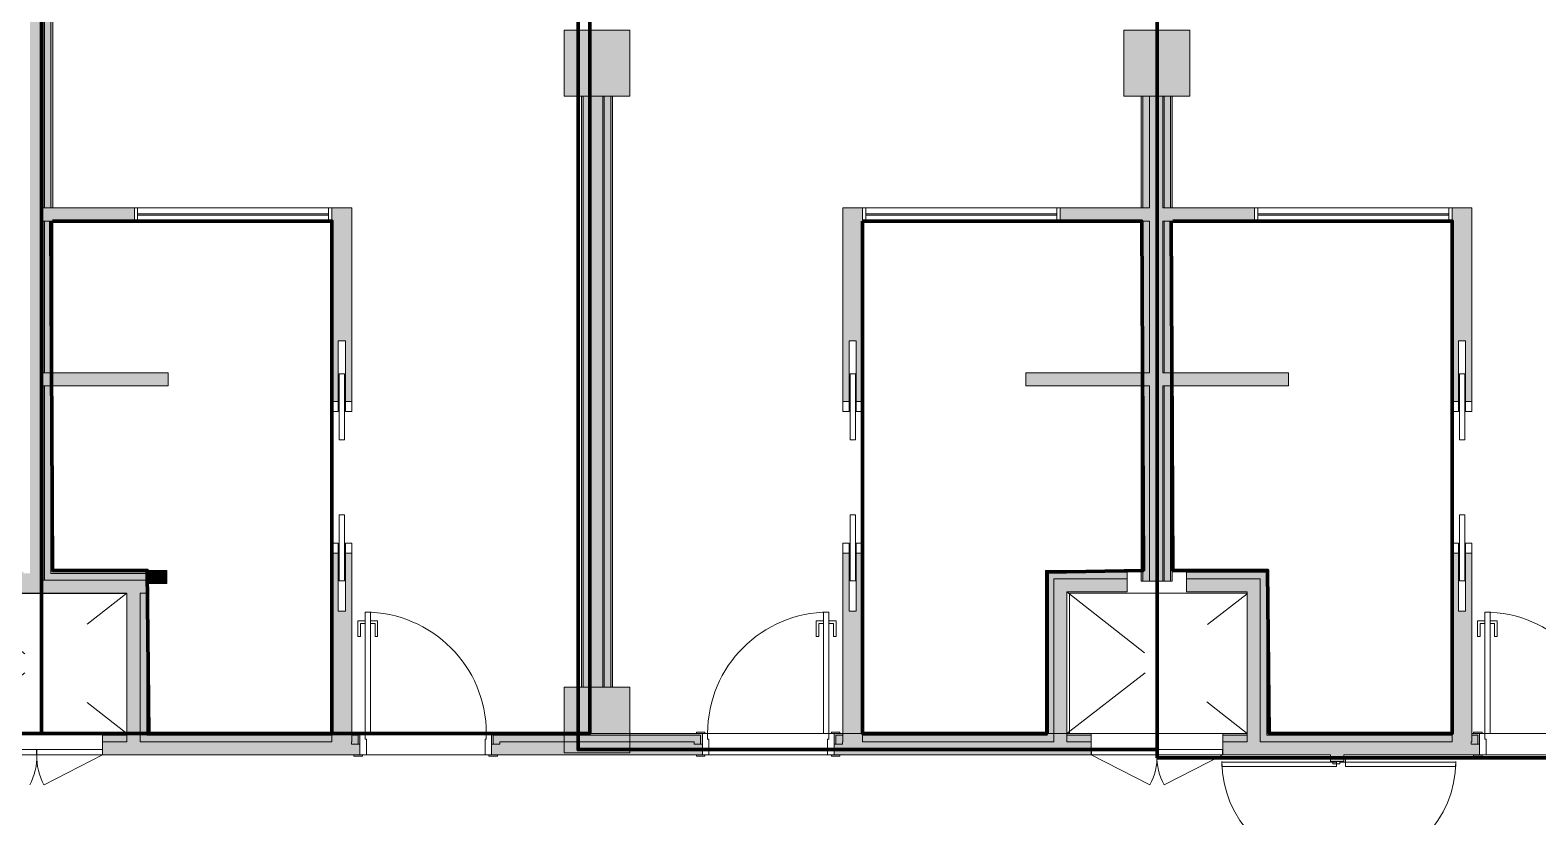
# Model space of a CAD drawing. Header units: metres. Extents: x -227.9 to -140, y 38 to 92.1.
# Drawn here: x -189.37 to -177.93, y 77.85 to 83.81 of the extents above; entities that cross this region are included whole.
import ezdxf

# ---------------------------------------------------------------- set-up
doc = ezdxf.new("R2010")
doc.units = ezdxf.units.M
doc.linetypes.add('JIS_02_0.7', pattern=[1.35, 0.75, -0.6])
doc.layers.add('A-DETL', color=94, linetype='Continuous', lineweight=5, true_color=0x00a600)
for name, color, linetype, lineweight in [('A-DOOR', 7, 'Continuous', 5), ('A-FLOR', 7, 'Continuous', 5), ('A-GLAZ', 7, 'Continuous', 5), ('A-WALL', 7, 'Continuous', 5), ('A-WALL-PATT', 7, 'Continuous', 13), ('I-WALL', 7, 'Continuous', 5), ('S-COLS', 7, 'Continuous', 5)]:
    doc.layers.add(name, color=color, linetype=linetype, lineweight=lineweight)
doc.layers.add('Chambre', color=40, linetype='Continuous')
doc.layers.add('SDB', color=230, linetype='Continuous')

msp = doc.modelspace()

# ---------------------------------------------------------------- hatches: boundary and pattern name
at = {"layer": 'A-WALL-PATT', "lineweight": 5, "true_color": 0xaaaaaa}
h = msp.add_hatch(color=253, dxfattribs=at)
h.paths.add_polyline_path([(-189.264, 79.642), (-189.264, 81.115), (-189.274, 81.115), (-189.274, 79.642)])
h.paths.add_polyline_path([(-189.264, 81.215), (-189.264, 82.365), (-189.274, 82.365), (-189.274, 81.215)])
h.paths.add_polyline_path([(-189.264, 82.465), (-189.264, 89.74), (-189.274, 89.74), (-189.274, 82.465)])
msp.add_hatch(color=253, dxfattribs=at).paths.add_polyline_path([(-185.024, 78.83), (-185.014, 78.83), (-185.014, 83.314), (-185.024, 83.314), (-185.024, 79.931)])
h = msp.add_hatch(color=253, dxfattribs=at)
h.paths.add_polyline_path([(-180.764, 79.633), (-180.764, 81.115), (-180.774, 81.115), (-180.774, 79.633)])
h.paths.add_polyline_path([(-180.774, 81.215), (-180.764, 81.215), (-180.764, 82.365), (-180.774, 82.365), (-180.774, 82.074)])
h.paths.add_polyline_path([(-180.764, 82.465), (-180.764, 83.314), (-180.774, 83.314), (-180.774, 82.465)])
at = {"layer": 'I-WALL', "true_color": 0xaaaaaa}
for points in [[(-189.374, 79.642), (-189.274, 79.642), (-189.274, 89.74), (-189.374, 89.74), (-189.374, 79.692)], [(-185.174, 78.83), (-185.174, 83.314), (-185.187, 83.314), (-185.187, 78.83)], [(-185.124, 78.83), (-185.124, 83.314), (-185.174, 83.314), (-185.174, 78.83)], [(-185.124, 78.83), (-185.024, 78.83), (-185.024, 83.314), (-185.124, 83.314), (-185.124, 79.931)], [(-184.964, 78.83), (-184.964, 83.314), (-185.014, 83.314), (-185.014, 78.83)], [(-184.951, 78.83), (-184.951, 83.314), (-184.964, 83.314), (-184.964, 78.83)], [(-180.784, 79.633), (-180.774, 79.633), (-180.774, 83.314), (-180.874, 83.314), (-180.874, 79.633)], [(-188.581, 82.365), (-188.581, 82.465), (-189.274, 82.465), (-189.274, 82.365), (-189.007, 82.365)], [(-180.924, 82.365), (-180.874, 82.365), (-180.874, 82.465), (-181.552, 82.465), (-181.552, 82.365), (-180.937, 82.365)], [(-180.714, 82.365), (-180.076, 82.365), (-180.076, 82.465), (-180.774, 82.465), (-180.774, 82.365), (-180.764, 82.365)], [(-189.274, 81.115), (-188.324, 81.115), (-188.324, 81.215), (-189.274, 81.215)], [(-180.924, 81.115), (-180.874, 81.115), (-180.874, 81.215), (-181.814, 81.215), (-181.814, 81.115), (-180.937, 81.115)], [(-180.764, 81.115), (-179.82, 81.115), (-179.82, 81.215), (-180.774, 81.215), (-180.774, 81.115)], [(-188.474, 79.615), (-188.334, 79.615), (-188.334, 79.715), (-188.474, 79.715), (-188.474, 79.642)], [(-181.664, 78.478), (-181.651, 78.478), (-181.651, 79.715), (-181.664, 79.715), (-181.664, 78.859)], [(-181.651, 79.702), (-181.044, 79.702), (-181.044, 79.715), (-181.651, 79.715)], [(-181.651, 78.465), (-181.601, 78.465), (-181.601, 79.702), (-181.651, 79.702), (-181.651, 78.478)], [(-181.044, 79.652), (-181.044, 79.702), (-181.601, 79.702), (-181.601, 79.652), (-181.501, 79.652)], [(-179.983, 79.702), (-179.97, 79.702), (-179.97, 79.715), (-180.594, 79.715), (-180.594, 79.702)], [(-180.033, 79.652), (-179.983, 79.652), (-179.983, 79.702), (-180.594, 79.702), (-180.594, 79.652)], [(-179.97, 78.478), (-179.97, 79.702), (-179.983, 79.702), (-179.983, 78.478)], [(-188.487, 79.542), (-188.474, 79.542), (-188.474, 79.642), (-190.006, 79.642), (-190.006, 79.542), (-188.537, 79.542)], [(-181.601, 78.415), (-181.501, 78.415), (-181.501, 79.652), (-181.601, 79.652), (-181.601, 78.465)], [(-181.044, 79.552), (-181.044, 79.652), (-181.501, 79.652), (-181.501, 79.552)], [(-180.133, 79.552), (-180.033, 79.552), (-180.033, 79.652), (-180.594, 79.652), (-180.594, 79.552)], [(-180.033, 78.465), (-179.983, 78.465), (-179.983, 79.652), (-180.033, 79.652), (-180.033, 78.478)], [(-188.637, 78.415), (-188.537, 78.415), (-188.537, 79.542), (-188.637, 79.542), (-188.637, 78.465)], [(-188.537, 78.465), (-188.487, 78.465), (-188.487, 79.542), (-188.537, 79.542), (-188.537, 78.478)], [(-188.474, 78.478), (-188.474, 79.542), (-188.487, 79.542), (-188.487, 78.478)], [(-180.133, 78.415), (-180.033, 78.415), (-180.033, 79.552), (-180.133, 79.552), (-180.133, 78.465)]]:
    msp.add_hatch(color=253, dxfattribs=at).paths.add_polyline_path(points)
h = msp.add_hatch(color=253, dxfattribs=at)
h.paths.add_polyline_path([(-189.214, 79.692), (-189.214, 81.115), (-189.264, 81.115), (-189.264, 79.692)])
h.paths.add_polyline_path([(-189.214, 81.215), (-189.214, 82.365), (-189.264, 82.365), (-189.264, 81.215)])
h.paths.add_polyline_path([(-189.214, 82.465), (-189.214, 89.74), (-189.264, 89.74), (-189.264, 82.465)])
h = msp.add_hatch(color=253, dxfattribs=at)
h.paths.add_polyline_path([(-189.201, 79.705), (-189.201, 81.115), (-189.214, 81.115), (-189.214, 79.705)])
h.paths.add_polyline_path([(-189.201, 81.215), (-189.201, 82.365), (-189.214, 82.365), (-189.214, 81.215)])
h.paths.add_polyline_path([(-189.214, 82.465), (-189.201, 82.465), (-189.201, 89.74), (-189.214, 89.74), (-189.214, 83.146)])
h = msp.add_hatch(color=253, dxfattribs=at)
h.paths.add_polyline_path([(-180.924, 79.633), (-180.924, 81.115), (-180.937, 81.115), (-180.937, 79.633)])
h.paths.add_polyline_path([(-180.937, 81.215), (-180.924, 81.215), (-180.924, 82.365), (-180.937, 82.365), (-180.937, 82.074)])
h.paths.add_polyline_path([(-180.937, 82.465), (-180.924, 82.465), (-180.924, 83.314), (-180.937, 83.314)])
h = msp.add_hatch(color=253, dxfattribs=at)
h.paths.add_polyline_path([(-180.874, 79.633), (-180.874, 81.115), (-180.924, 81.115), (-180.924, 79.633)])
h.paths.add_polyline_path([(-180.924, 81.215), (-180.874, 81.215), (-180.874, 82.365), (-180.924, 82.365), (-180.924, 82.074)])
h.paths.add_polyline_path([(-180.874, 82.465), (-180.874, 83.314), (-180.924, 83.314), (-180.924, 82.465)])
h = msp.add_hatch(color=253, dxfattribs=at)
h.paths.add_polyline_path([(-180.714, 79.633), (-180.714, 81.115), (-180.764, 81.115), (-180.764, 79.633)])
h.paths.add_polyline_path([(-180.764, 81.215), (-180.714, 81.215), (-180.714, 82.365), (-180.764, 82.365), (-180.764, 82.074)])
h.paths.add_polyline_path([(-180.714, 82.465), (-180.714, 83.314), (-180.764, 83.314), (-180.764, 82.465)])
h = msp.add_hatch(color=253, dxfattribs=at)
h.paths.add_polyline_path([(-180.701, 79.633), (-180.701, 81.115), (-180.714, 81.115), (-180.714, 79.633)])
h.paths.add_polyline_path([(-180.714, 81.215), (-180.701, 81.215), (-180.701, 82.365), (-180.714, 82.365), (-180.714, 82.074)])
h.paths.add_polyline_path([(-180.714, 82.465), (-180.701, 82.465), (-180.701, 83.314), (-180.714, 83.314)])
h = msp.add_hatch(color=253, dxfattribs=at)
h.paths.add_polyline_path([(-186.931, 78.415), (-186.931, 79.846), (-186.979, 79.846), (-186.979, 79.406), (-187.034, 79.406), (-187.034, 79.846), (-187.081, 79.846), (-187.081, 78.415), (-186.932, 78.415)])
h.paths.add_polyline_path([(-187.081, 80.996), (-187.034, 80.996), (-187.034, 81.456), (-186.979, 81.456), (-186.979, 80.996), (-186.931, 80.996), (-186.931, 82.465), (-187.081, 82.465), (-187.081, 81.003)])
h = msp.add_hatch(color=253, dxfattribs=at)
h.paths.add_polyline_path([(-183.202, 78.415), (-183.052, 78.415), (-183.052, 79.846), (-183.1, 79.846), (-183.1, 79.406), (-183.155, 79.406), (-183.155, 79.846), (-183.202, 79.846), (-183.202, 78.465)])
h.paths.add_polyline_path([(-183.202, 80.996), (-183.155, 80.996), (-183.155, 81.456), (-183.1, 81.456), (-183.1, 80.996), (-183.052, 80.996), (-183.052, 82.465), (-183.202, 82.465), (-183.202, 81.003)])
h = msp.add_hatch(color=253, dxfattribs=at)
h.paths.add_polyline_path([(-178.426, 78.415), (-178.426, 79.846), (-178.474, 79.846), (-178.474, 79.406), (-178.529, 79.406), (-178.529, 79.846), (-178.576, 79.846), (-178.576, 78.415), (-178.432, 78.415)])
h.paths.add_polyline_path([(-178.426, 80.996), (-178.426, 82.465), (-178.576, 82.465), (-178.576, 80.996), (-178.529, 80.996), (-178.529, 81.456), (-178.474, 81.456), (-178.474, 80.996)])
h = msp.add_hatch(color=253, dxfattribs=at)
h.paths.add_polyline_path([(-189.424, 79.692), (-189.424, 79.705), (-190.156, 79.705), (-190.156, 79.692), (-189.829, 79.692)])
h.paths.add_polyline_path([(-188.474, 79.692), (-188.474, 79.705), (-189.214, 79.705), (-189.214, 79.692), (-189.007, 79.692)])
h = msp.add_hatch(color=253, dxfattribs=at)
h.paths.add_polyline_path([(-190.006, 79.642), (-189.374, 79.642), (-189.374, 79.692), (-190.106, 79.692), (-190.106, 79.642)])
h.paths.add_polyline_path([(-188.474, 79.642), (-188.474, 79.692), (-189.264, 79.692), (-189.264, 79.642), (-189.007, 79.642)])
h = msp.add_hatch(color=253, dxfattribs=at)
h.paths.add_polyline_path([(-171.352, 78.396), (-171.339, 78.396), (-171.339, 78.465), (-170.152, 78.465), (-170.152, 78.478), (-171.352, 78.478), (-171.352, 78.434)])
h.paths.add_polyline_path([(-172.365, 78.396), (-172.352, 78.396), (-172.352, 78.478), (-172.405, 78.478), (-172.405, 78.465), (-172.365, 78.465), (-172.365, 78.434)])
h.paths.add_polyline_path([(-185.869, 78.396), (-185.856, 78.396), (-185.856, 78.465), (-184.282, 78.465), (-184.282, 78.396), (-184.269, 78.396), (-184.269, 78.478), (-185.869, 78.478), (-185.869, 78.434)])
h.paths.add_polyline_path([(-178.369, 78.396), (-178.369, 78.478), (-178.426, 78.478), (-178.426, 78.465), (-178.382, 78.465), (-178.382, 78.396)])
h.paths.add_polyline_path([(-183.256, 78.396), (-183.256, 78.465), (-183.202, 78.465), (-183.202, 78.478), (-183.269, 78.478), (-183.269, 78.396)])
h.paths.add_polyline_path([(-177.369, 78.396), (-177.356, 78.396), (-177.356, 78.465), (-176.674, 78.465), (-176.674, 78.478), (-177.369, 78.478), (-177.369, 78.434)])
h.paths.add_polyline_path([(-186.869, 78.396), (-186.869, 78.478), (-186.931, 78.478), (-186.931, 78.465), (-186.882, 78.465), (-186.882, 78.396)])
h.paths.add_polyline_path([(-195.369, 78.396), (-195.369, 78.478), (-195.431, 78.478), (-195.431, 78.465), (-195.382, 78.465), (-195.382, 78.396)])
h.paths.add_polyline_path([(-191.769, 78.396), (-191.756, 78.396), (-191.756, 78.465), (-191.707, 78.465), (-191.707, 78.478), (-191.769, 78.478), (-191.769, 78.434)])
h.paths.add_polyline_path([(-192.782, 78.396), (-192.769, 78.396), (-192.769, 78.478), (-194.369, 78.478), (-194.369, 78.396), (-194.356, 78.396), (-194.356, 78.465), (-192.782, 78.465), (-192.782, 78.434)])
h.paths.add_polyline_path([(-203.867, 78.396), (-203.867, 78.478), (-203.931, 78.478), (-203.931, 78.465), (-203.88, 78.465), (-203.88, 78.396)])
h.paths.add_polyline_path([(-201.271, 78.396), (-201.271, 78.478), (-202.867, 78.478), (-202.867, 78.396), (-202.854, 78.396), (-202.854, 78.465), (-201.284, 78.465), (-201.284, 78.396)])
h.paths.add_polyline_path([(-200.258, 78.396), (-200.258, 78.465), (-200.207, 78.465), (-200.207, 78.478), (-200.271, 78.478), (-200.271, 78.396)])
h.paths.add_polyline_path([(-172.561, 78.465), (-172.505, 78.465), (-172.505, 78.478), (-173.855, 78.478), (-173.855, 78.465)])
h.paths.add_polyline_path([(-173.955, 78.465), (-173.955, 78.478), (-174.834, 78.478), (-174.834, 78.465), (-174.206, 78.465)])
h.paths.add_polyline_path([(-176.464, 78.465), (-176.258, 78.465), (-176.258, 78.478), (-176.464, 78.478)])
h.paths.add_polyline_path([(-175.258, 78.465), (-174.984, 78.465), (-174.984, 78.478), (-175.258, 78.478)])
h.paths.add_polyline_path([(-181.317, 78.465), (-181.317, 78.478), (-181.501, 78.478), (-181.501, 78.465)])
h.paths.add_polyline_path([(-178.576, 78.465), (-178.576, 78.478), (-179.983, 78.478), (-179.983, 78.465), (-179.139, 78.465)])
h.paths.add_polyline_path([(-182.428, 78.465), (-181.651, 78.465), (-181.651, 78.478), (-183.052, 78.478), (-183.052, 78.465)])
h.paths.add_polyline_path([(-180.133, 78.465), (-180.133, 78.478), (-180.317, 78.478), (-180.317, 78.465)])
h.paths.add_polyline_path([(-187.081, 78.465), (-187.081, 78.478), (-188.487, 78.478), (-188.487, 78.465), (-187.362, 78.465)])
h.paths.add_polyline_path([(-188.637, 78.465), (-188.637, 78.478), (-188.822, 78.478), (-188.822, 78.465)])
h.paths.add_polyline_path([(-189.822, 78.465), (-189.822, 78.478), (-190.006, 78.478), (-190.006, 78.465)])
h.paths.add_polyline_path([(-191.557, 78.465), (-190.156, 78.465), (-190.156, 78.478), (-191.557, 78.478)])
h.paths.add_polyline_path([(-198.506, 78.465), (-198.319, 78.465), (-198.319, 78.478), (-198.506, 78.478)])
h.paths.add_polyline_path([(-197.132, 78.465), (-197.132, 78.478), (-197.319, 78.478), (-197.319, 78.465), (-197.23, 78.465)])
h.paths.add_polyline_path([(-198.656, 78.465), (-198.656, 78.478), (-200.057, 78.478), (-200.057, 78.465), (-198.874, 78.465)])
h.paths.add_polyline_path([(-196.982, 78.465), (-195.581, 78.465), (-195.581, 78.478), (-196.982, 78.478)])
h.paths.add_polyline_path([(-204.081, 78.465), (-204.081, 78.478), (-205.612, 78.478), (-205.612, 78.465), (-204.63, 78.465)])
h.paths.add_polyline_path([(-205.874, 78.465), (-205.762, 78.465), (-205.762, 78.478), (-205.874, 78.478), (-205.874, 78.476)])
h.paths.add_polyline_path([(-206.275, 78.465), (-206.274, 78.465), (-206.275, 78.478), (-206.324, 78.478), (-206.324, 78.465)])
h.paths.add_polyline_path([(-206.76, 78.465), (-206.724, 78.465), (-206.724, 78.478), (-206.76, 78.478)])
h = msp.add_hatch(color=253, dxfattribs=at)
h.paths.add_polyline_path([(-172.365, 78.396), (-172.365, 78.465), (-172.405, 78.465), (-172.405, 78.396)])
h.paths.add_polyline_path([(-171.339, 78.396), (-171.289, 78.396), (-171.289, 78.415), (-170.139, 78.415), (-170.139, 78.465), (-171.339, 78.465)])
h.paths.add_polyline_path([(-183.206, 78.396), (-183.206, 78.415), (-183.202, 78.415), (-183.202, 78.465), (-183.256, 78.465), (-183.256, 78.396)])
h.paths.add_polyline_path([(-185.856, 78.396), (-185.806, 78.396), (-185.806, 78.415), (-184.332, 78.415), (-184.332, 78.396), (-184.282, 78.396), (-184.282, 78.465), (-185.856, 78.465)])
h.paths.add_polyline_path([(-178.426, 78.396), (-178.382, 78.396), (-178.382, 78.465), (-178.426, 78.465), (-178.426, 78.415)])
h.paths.add_polyline_path([(-177.306, 78.396), (-177.306, 78.415), (-176.624, 78.415), (-176.624, 78.465), (-177.356, 78.465), (-177.356, 78.396)])
h.paths.add_polyline_path([(-186.931, 78.396), (-186.882, 78.396), (-186.882, 78.465), (-186.931, 78.465), (-186.931, 78.415)])
h.paths.add_polyline_path([(-191.756, 78.396), (-191.707, 78.396), (-191.707, 78.465), (-191.756, 78.465)])
h.paths.add_polyline_path([(-195.382, 78.396), (-195.382, 78.465), (-195.431, 78.465), (-195.431, 78.396)])
h.paths.add_polyline_path([(-194.356, 78.396), (-194.306, 78.396), (-194.306, 78.415), (-192.832, 78.415), (-192.832, 78.396), (-192.782, 78.396), (-192.782, 78.465), (-194.356, 78.465)])
h.paths.add_polyline_path([(-200.258, 78.396), (-200.208, 78.396), (-200.207, 78.465), (-200.258, 78.465)])
h.paths.add_polyline_path([(-203.88, 78.396), (-203.88, 78.465), (-203.931, 78.465), (-203.93, 78.396)])
h.paths.add_polyline_path([(-202.854, 78.396), (-202.804, 78.396), (-202.804, 78.415), (-201.334, 78.415), (-201.334, 78.396), (-201.284, 78.396), (-201.284, 78.465), (-202.854, 78.465)])
h.paths.add_polyline_path([(-172.561, 78.415), (-172.505, 78.415), (-172.505, 78.465), (-173.855, 78.465), (-173.855, 78.415)])
h.paths.add_polyline_path([(-173.955, 78.415), (-173.955, 78.465), (-174.884, 78.465), (-174.884, 78.415), (-174.206, 78.415)])
h.paths.add_polyline_path([(-176.514, 78.415), (-176.258, 78.415), (-176.258, 78.465), (-176.514, 78.465)])
h.paths.add_polyline_path([(-174.984, 78.415), (-174.984, 78.465), (-175.258, 78.465), (-175.258, 78.415)])
h.paths.add_polyline_path([(-183.052, 78.415), (-181.601, 78.415), (-181.601, 78.465), (-183.052, 78.465)])
h.paths.add_polyline_path([(-181.317, 78.415), (-181.317, 78.465), (-181.501, 78.465), (-181.501, 78.415)])
h.paths.add_polyline_path([(-178.576, 78.415), (-178.576, 78.465), (-180.033, 78.465), (-180.033, 78.415), (-179.139, 78.415)])
h.paths.add_polyline_path([(-180.317, 78.415), (-180.133, 78.415), (-180.133, 78.465), (-180.317, 78.465)])
h.paths.add_polyline_path([(-188.537, 78.415), (-187.081, 78.415), (-187.081, 78.465), (-188.537, 78.465)])
h.paths.add_polyline_path([(-188.822, 78.415), (-188.637, 78.415), (-188.637, 78.465), (-188.822, 78.465)])
h.paths.add_polyline_path([(-191.557, 78.415), (-190.106, 78.415), (-190.106, 78.465), (-191.557, 78.465)])
h.paths.add_polyline_path([(-189.822, 78.415), (-189.822, 78.465), (-190.006, 78.465), (-190.006, 78.415)])
h.paths.add_polyline_path([(-197.132, 78.415), (-197.132, 78.465), (-197.319, 78.465), (-197.319, 78.415), (-197.23, 78.415)])
h.paths.add_polyline_path([(-198.606, 78.415), (-198.606, 78.465), (-200.057, 78.465), (-200.057, 78.415), (-198.874, 78.415)])
h.paths.add_polyline_path([(-198.506, 78.415), (-198.319, 78.415), (-198.319, 78.465), (-198.506, 78.465)])
h.paths.add_polyline_path([(-195.581, 78.415), (-195.581, 78.465), (-197.032, 78.465), (-197.032, 78.415), (-195.585, 78.415)])
h.paths.add_polyline_path([(-204.081, 78.415), (-204.081, 78.465), (-205.662, 78.465), (-205.662, 78.415), (-204.63, 78.415)])
h.paths.add_polyline_path([(-206.76, 78.415), (-206.724, 78.415), (-206.724, 78.465), (-206.76, 78.465)])
h.paths.add_polyline_path([(-205.762, 78.415), (-205.762, 78.465), (-205.874, 78.465), (-205.874, 78.415)])
h.paths.add_polyline_path([(-206.324, 78.415), (-206.274, 78.415), (-206.275, 78.465), (-206.324, 78.465), (-206.324, 78.437)])
h = msp.add_hatch(color=253, dxfattribs=at)
h.paths.add_polyline_path([(-170.152, 78.315), (-170.089, 78.315), (-170.089, 78.415), (-171.289, 78.415), (-171.289, 78.396), (-171.352, 78.396), (-171.352, 78.315), (-170.917, 78.315)])
h.paths.add_polyline_path([(-172.561, 78.315), (-172.352, 78.315), (-172.352, 78.396), (-172.415, 78.396), (-172.415, 78.415), (-175.258, 78.415), (-175.258, 78.315), (-174.206, 78.315)])
h.paths.add_polyline_path([(-177.324, 78.315), (-176.258, 78.315), (-176.258, 78.415), (-177.306, 78.415), (-177.306, 78.396), (-177.369, 78.396), (-177.369, 78.315)])
h.paths.add_polyline_path([(-183.269, 78.315), (-181.317, 78.315), (-181.317, 78.415), (-183.206, 78.415), (-183.206, 78.396), (-183.269, 78.396)])
h.paths.add_polyline_path([(-179.499, 78.315), (-178.369, 78.315), (-178.369, 78.396), (-178.432, 78.396), (-178.432, 78.415), (-180.317, 78.415), (-180.317, 78.315), (-179.962, 78.315)])
h.paths.add_polyline_path([(-188.822, 78.315), (-186.869, 78.315), (-186.869, 78.396), (-186.932, 78.396), (-186.932, 78.415), (-188.822, 78.415), (-188.822, 78.396)])
h.paths.add_polyline_path([(-185.824, 78.315), (-184.269, 78.315), (-184.269, 78.396), (-184.332, 78.396), (-184.332, 78.415), (-185.806, 78.415), (-185.806, 78.396), (-185.869, 78.396), (-185.869, 78.315)])
h.paths.add_polyline_path([(-190.651, 78.315), (-189.822, 78.315), (-189.822, 78.415), (-191.706, 78.415), (-191.706, 78.396), (-191.769, 78.396), (-191.769, 78.315), (-191.724, 78.315)])
h.paths.add_polyline_path([(-192.814, 78.315), (-192.769, 78.315), (-192.769, 78.396), (-192.832, 78.396), (-192.832, 78.415), (-194.306, 78.415), (-194.306, 78.396), (-194.369, 78.396), (-194.369, 78.315), (-193.118, 78.315)])
h.paths.add_polyline_path([(-198.319, 78.315), (-198.319, 78.415), (-200.208, 78.415), (-200.208, 78.396), (-200.271, 78.396), (-200.271, 78.315), (-198.874, 78.315)])
h.paths.add_polyline_path([(-195.369, 78.315), (-195.369, 78.396), (-195.432, 78.396), (-195.432, 78.415), (-197.319, 78.415), (-197.319, 78.315), (-195.414, 78.315)])
h.paths.add_polyline_path([(-203.912, 78.315), (-203.867, 78.315), (-203.867, 78.396), (-203.93, 78.396), (-203.931, 78.415), (-205.874, 78.415), (-205.874, 78.315), (-204.63, 78.315)])
h.paths.add_polyline_path([(-201.271, 78.315), (-201.271, 78.396), (-201.334, 78.396), (-201.334, 78.415), (-202.804, 78.415), (-202.804, 78.396), (-202.867, 78.396), (-202.867, 78.315), (-201.316, 78.315)])
h.paths.add_polyline_path([(-206.274, 78.315), (-206.275, 78.415), (-206.324, 78.415), (-206.324, 78.315), (-206.275, 78.315)])
h.paths.add_polyline_path([(-206.724, 78.315), (-206.724, 78.415), (-206.76, 78.415), (-206.76, 78.315)])
h = msp.add_hatch(color=253, dxfattribs=at)
h.paths.add_polyline_path([(-179.449, 76.614), (-179.399, 76.614), (-179.399, 76.664), (-179.499, 76.664), (-179.499, 76.614), (-179.482, 76.614)])
h.paths.add_polyline_path([(-179.499, 78.264), (-179.399, 78.264), (-179.399, 78.315), (-179.499, 78.315)])
at = {"layer": 'S-COLS', "true_color": 0x808080}
for points in [[(-185.319, 83.314), (-184.819, 83.314), (-184.819, 83.814), (-185.319, 83.814)], [(-181.069, 83.314), (-180.569, 83.314), (-180.569, 83.814), (-181.069, 83.814)], [(-185.319, 78.33), (-184.819, 78.33), (-184.819, 78.83), (-185.319, 78.83)]]:
    msp.add_hatch(color=8, dxfattribs=at).paths.add_polyline_path(points)

# ---------------------------------------------------------------- linework, layer by layer
at = {"layer": 'A-DETL', "color": 7, "linetype": 'JIS_02_0.7'}
for p, q in [((-190.006, 78.478), (-188.637, 79.542)), ((-190.006, 79.542), (-188.637, 78.478)), ((-181.501, 79.552), (-180.133, 78.478)), ((-181.501, 78.478), (-180.133, 79.538)), ((-188.637, 78.478), (-181.501, 78.478))]:
    msp.add_line(p, q, dxfattribs=at)
at = {"layer": 'A-DOOR'}
for p, q in [((-187.026, 81.206), (-186.986, 81.206)), ((-187.026, 80.706), (-187.026, 81.206)), ((-186.986, 81.206), (-186.986, 80.706)), ((-183.107, 81.206), (-183.147, 81.206)), ((-183.147, 81.206), (-183.147, 80.706)), ((-183.107, 80.706), (-183.107, 81.206)), ((-178.521, 81.206), (-178.481, 81.206)), ((-178.521, 80.706), (-178.521, 81.206)), ((-178.481, 81.206), (-178.481, 80.706)), ((-186.986, 80.706), (-187.026, 80.706)), ((-183.147, 80.706), (-183.107, 80.706)), ((-178.481, 80.706), (-178.521, 80.706)), ((-187.026, 79.636), (-187.026, 80.136)), ((-187.026, 80.136), (-186.986, 80.136)), ((-186.986, 80.136), (-186.986, 79.636)), ((-183.107, 80.136), (-183.147, 80.136)), ((-183.147, 80.136), (-183.147, 79.636)), ((-183.107, 79.636), (-183.107, 80.136)), ((-178.521, 79.636), (-178.521, 80.136)), ((-178.521, 80.136), (-178.481, 80.136)), ((-178.481, 80.136), (-178.481, 79.636)), ((-186.986, 79.636), (-187.026, 79.636)), ((-183.147, 79.636), (-183.107, 79.636)), ((-178.481, 79.636), (-178.521, 79.636)), ((-186.884, 79.213), (-186.884, 79.333)), ((-186.884, 79.333), (-186.829, 79.333)), ((-186.829, 79.398), (-186.789, 79.398)), ((-186.829, 78.478), (-186.829, 79.398)), ((-186.829, 79.333), (-186.829, 79.313)), ((-186.789, 79.398), (-186.789, 78.478)), ((-186.789, 79.333), (-186.734, 79.333)), ((-186.789, 79.313), (-186.789, 79.333)), ((-186.734, 79.333), (-186.734, 79.213)), ((-183.404, 79.333), (-183.404, 79.213)), ((-183.349, 79.333), (-183.404, 79.333)), ((-183.309, 79.398), (-183.349, 79.398)), ((-183.349, 79.398), (-183.349, 78.478)), ((-183.349, 79.313), (-183.349, 79.333)), ((-183.309, 78.478), (-183.309, 79.398)), ((-183.254, 79.333), (-183.309, 79.333)), ((-183.309, 79.333), (-183.309, 79.313)), ((-183.254, 79.213), (-183.254, 79.333)), ((-178.384, 79.213), (-178.384, 79.333)), ((-178.384, 79.333), (-178.329, 79.333)), ((-178.329, 79.398), (-178.289, 79.398)), ((-178.329, 78.478), (-178.329, 79.398)), ((-178.329, 79.333), (-178.329, 79.313)), ((-178.289, 79.398), (-178.289, 78.478)), ((-178.289, 79.333), (-178.234, 79.333)), ((-178.289, 79.313), (-178.289, 79.333)), ((-178.234, 79.333), (-178.234, 79.213)), ((-186.864, 79.213), (-186.884, 79.213)), ((-186.864, 79.313), (-186.864, 79.213)), ((-186.829, 79.313), (-186.864, 79.313)), ((-186.754, 79.313), (-186.789, 79.313)), ((-186.754, 79.213), (-186.754, 79.313)), ((-186.734, 79.213), (-186.754, 79.213)), ((-183.404, 79.213), (-183.384, 79.213)), ((-183.384, 79.213), (-183.384, 79.313)), ((-183.384, 79.313), (-183.349, 79.313)), ((-183.309, 79.313), (-183.274, 79.313)), ((-183.274, 79.313), (-183.274, 79.213)), ((-183.274, 79.213), (-183.254, 79.213)), ((-178.364, 79.213), (-178.384, 79.213)), ((-178.364, 79.313), (-178.364, 79.213)), ((-178.329, 79.313), (-178.364, 79.313)), ((-178.254, 79.313), (-178.289, 79.313)), ((-178.254, 79.213), (-178.254, 79.313)), ((-178.234, 79.213), (-178.254, 79.213)), ((-186.789, 78.478), (-186.829, 78.478)), ((-183.349, 78.478), (-183.309, 78.478)), ((-178.289, 78.478), (-178.329, 78.478)), ((-179.454, 78.259), (-180.324, 78.259)), ((-180.324, 78.259), (-180.324, 78.227)), ((-180.324, 78.259), (-179.454, 78.259)), ((-180.324, 78.227), (-179.454, 78.227)), ((-179.454, 78.227), (-180.324, 78.227)), ((-179.454, 78.227), (-179.454, 78.259)), ((-178.549, 78.259), (-179.387, 78.259)), ((-179.387, 78.259), (-179.387, 78.227)), ((-179.387, 78.259), (-179.387, 78.227)), ((-178.549, 78.259), (-179.387, 78.259)), ((-179.387, 78.227), (-178.549, 78.227)), ((-179.387, 78.227), (-178.549, 78.227)), ((-178.549, 78.227), (-178.549, 78.259)), ((-178.549, 78.227), (-178.549, 78.259))]:
    msp.add_line(p, q, dxfattribs=at)
at = {"layer": 'A-DOOR', "color": 9, "true_color": 0xc0c0c0}
for p, q in [((-187.081, 80.996), (-187.034, 80.996)), ((-187.081, 80.921), (-187.081, 80.996)), ((-187.034, 80.996), (-187.034, 80.921)), ((-186.979, 80.996), (-186.931, 80.996)), ((-186.979, 80.921), (-186.979, 80.996)), ((-186.931, 80.996), (-186.931, 80.921)), ((-183.155, 80.996), (-183.202, 80.996)), ((-183.202, 80.996), (-183.202, 80.921)), ((-183.155, 80.921), (-183.155, 80.996)), ((-183.052, 80.996), (-183.1, 80.996)), ((-183.1, 80.996), (-183.1, 80.921)), ((-183.052, 80.921), (-183.052, 80.996)), ((-178.576, 80.996), (-178.529, 80.996)), ((-178.576, 80.921), (-178.576, 80.996)), ((-178.529, 80.996), (-178.529, 80.921)), ((-178.474, 80.996), (-178.426, 80.996)), ((-178.474, 80.921), (-178.474, 80.996)), ((-178.426, 80.996), (-178.426, 80.921)), ((-187.034, 80.921), (-187.081, 80.921)), ((-186.931, 80.921), (-186.979, 80.921)), ((-183.202, 80.921), (-183.155, 80.921)), ((-183.1, 80.921), (-183.052, 80.921)), ((-178.529, 80.921), (-178.576, 80.921)), ((-178.426, 80.921), (-178.474, 80.921)), ((-187.081, 79.921), (-187.034, 79.921)), ((-187.081, 79.846), (-187.081, 79.921)), ((-187.034, 79.921), (-187.034, 79.846)), ((-186.979, 79.921), (-186.931, 79.921)), ((-186.979, 79.846), (-186.979, 79.921)), ((-186.931, 79.921), (-186.931, 79.846)), ((-183.155, 79.921), (-183.202, 79.921)), ((-183.202, 79.921), (-183.202, 79.846)), ((-183.155, 79.846), (-183.155, 79.921)), ((-183.052, 79.921), (-183.1, 79.921)), ((-183.1, 79.921), (-183.1, 79.846)), ((-183.052, 79.846), (-183.052, 79.921)), ((-178.576, 79.921), (-178.529, 79.921)), ((-178.576, 79.846), (-178.576, 79.921)), ((-178.529, 79.921), (-178.529, 79.846)), ((-178.474, 79.921), (-178.426, 79.921)), ((-178.474, 79.846), (-178.474, 79.921)), ((-178.426, 79.921), (-178.426, 79.846)), ((-187.034, 79.846), (-187.081, 79.846)), ((-186.931, 79.846), (-186.979, 79.846)), ((-183.202, 79.846), (-183.155, 79.846)), ((-183.1, 79.846), (-183.052, 79.846)), ((-178.529, 79.846), (-178.576, 79.846)), ((-178.426, 79.846), (-178.474, 79.846)), ((-186.914, 78.488), (-186.849, 78.488)), ((-186.914, 78.478), (-186.914, 78.488)), ((-186.849, 78.478), (-186.914, 78.478)), ((-186.869, 78.315), (-186.869, 78.478)), ((-186.869, 78.478), (-186.829, 78.478)), ((-186.849, 78.488), (-186.849, 78.478)), ((-186.829, 78.478), (-186.829, 78.434)), ((-186.829, 78.434), (-186.819, 78.434)), ((-186.819, 78.434), (-186.819, 78.315)), ((-185.919, 78.434), (-185.909, 78.434)), ((-185.919, 78.315), (-185.919, 78.434)), ((-185.909, 78.478), (-185.869, 78.478)), ((-185.909, 78.434), (-185.909, 78.478)), ((-185.889, 78.488), (-185.824, 78.488)), ((-185.889, 78.478), (-185.889, 78.488)), ((-185.824, 78.478), (-185.889, 78.478)), ((-185.869, 78.478), (-185.869, 78.315)), ((-185.824, 78.488), (-185.824, 78.478)), ((-184.249, 78.488), (-184.314, 78.488)), ((-184.314, 78.488), (-184.314, 78.478)), ((-184.314, 78.478), (-184.249, 78.478)), ((-184.269, 78.478), (-184.269, 78.315)), ((-184.229, 78.478), (-184.269, 78.478)), ((-184.249, 78.478), (-184.249, 78.488)), ((-184.229, 78.434), (-184.229, 78.478)), ((-184.219, 78.434), (-184.229, 78.434)), ((-184.219, 78.315), (-184.219, 78.434)), ((-183.309, 78.434), (-183.319, 78.434)), ((-183.319, 78.434), (-183.319, 78.315)), ((-183.269, 78.478), (-183.309, 78.478)), ((-183.309, 78.478), (-183.309, 78.434)), ((-183.289, 78.488), (-183.289, 78.478)), ((-183.224, 78.488), (-183.289, 78.488)), ((-183.289, 78.478), (-183.224, 78.478)), ((-183.269, 78.315), (-183.269, 78.478)), ((-183.224, 78.478), (-183.224, 78.488)), ((-178.414, 78.488), (-178.349, 78.488)), ((-178.414, 78.478), (-178.414, 78.488)), ((-178.349, 78.478), (-178.414, 78.478)), ((-178.369, 78.315), (-178.369, 78.478)), ((-178.369, 78.478), (-178.329, 78.478)), ((-178.349, 78.488), (-178.349, 78.478)), ((-178.329, 78.478), (-178.329, 78.434)), ((-178.329, 78.434), (-178.319, 78.434)), ((-178.319, 78.434), (-178.319, 78.315)), ((-188.822, 78.315), (-189.267, 78.088)), ((-186.914, 78.315), (-186.849, 78.315)), ((-186.914, 78.305), (-186.914, 78.315)), ((-186.849, 78.305), (-186.914, 78.305)), ((-186.819, 78.315), (-186.869, 78.315)), ((-186.849, 78.315), (-186.849, 78.305)), ((-185.869, 78.315), (-185.919, 78.315)), ((-185.889, 78.315), (-185.824, 78.315)), ((-185.889, 78.305), (-185.889, 78.315)), ((-185.824, 78.305), (-185.889, 78.305)), ((-185.824, 78.315), (-185.824, 78.305)), ((-184.249, 78.315), (-184.314, 78.315)), ((-184.314, 78.315), (-184.314, 78.305)), ((-184.314, 78.305), (-184.249, 78.305)), ((-184.269, 78.315), (-184.219, 78.315)), ((-184.249, 78.305), (-184.249, 78.315)), ((-183.319, 78.315), (-183.269, 78.315)), ((-183.289, 78.315), (-183.289, 78.305)), ((-183.224, 78.315), (-183.289, 78.315)), ((-183.289, 78.305), (-183.224, 78.305)), ((-183.224, 78.305), (-183.224, 78.315)), ((-181.317, 78.315), (-180.872, 78.088)), ((-180.317, 78.315), (-180.763, 78.088)), ((-179.387, 78.294), (-179.399, 78.294)), ((-179.399, 78.294), (-179.399, 78.264)), ((-179.387, 78.259), (-179.387, 78.294)), ((-178.414, 78.315), (-178.349, 78.315)), ((-178.414, 78.305), (-178.414, 78.315)), ((-178.349, 78.305), (-178.414, 78.305)), ((-178.319, 78.315), (-178.369, 78.315)), ((-178.349, 78.315), (-178.349, 78.305)), ((-179.399, 78.264), (-179.482, 78.264)), ((-179.482, 78.264), (-179.482, 78.247)), ((-179.482, 78.247), (-179.429, 78.247)), ((-179.429, 78.247), (-179.429, 78.259)), ((-179.429, 78.259), (-179.387, 78.259))]:
    msp.add_line(p, q, dxfattribs=at)
at = {"layer": 'A-DOOR', "color": 9, "lineweight": 9, "true_color": 0xc0c0c0}
for p, q in [((-189.82, 78.355), (-189.323, 78.355)), ((-189.323, 78.315), (-189.82, 78.315)), ((-189.323, 78.355), (-189.323, 78.315)), ((-189.321, 78.355), (-188.824, 78.355)), ((-189.321, 78.315), (-189.321, 78.355)), ((-188.824, 78.315), (-189.321, 78.315)), ((-188.824, 78.355), (-188.824, 78.315)), ((-181.315, 78.355), (-180.818, 78.355)), ((-181.315, 78.315), (-181.315, 78.355)), ((-180.818, 78.315), (-181.315, 78.315)), ((-180.818, 78.355), (-180.818, 78.315)), ((-180.816, 78.355), (-180.319, 78.355)), ((-180.816, 78.315), (-180.816, 78.355)), ((-180.319, 78.315), (-180.816, 78.315)), ((-180.319, 78.355), (-180.319, 78.315))]:
    msp.add_line(p, q, dxfattribs=at)
at = {"layer": 'A-DOOR'}
for centre, radius, start, end in [((-186.829, 78.478), 0.92, 0, 90), ((-183.309, 78.478), 0.92, 90, 180), ((-178.329, 78.478), 0.92, 0, 90), ((-179.524, 78.264), 0.8, 180, 270), ((-179.349, 78.264), 0.8, 270, 0)]:
    msp.add_arc(centre, radius, start, end, dxfattribs=at)
at = {"layer": 'A-DOOR', "color": 9, "true_color": 0xc0c0c0}
for centre, start, end in [((-189.776, 78.304), 331.6205, 1.3795), ((-188.867, 78.304), 178.6205, 208.3795), ((-181.272, 78.304), 331.6205, 1.3795), ((-180.363, 78.304), 178.6205, 208.3795)]:
    msp.add_arc(centre, 0.455, start, end, dxfattribs=at)
at = {"layer": 'A-FLOR'}
for p, q in [((-184.819, 83.814), (-184.819, 83.314)), ((-184.951, 83.314), (-184.951, 78.83)), ((-181.044, 79.715), (-180.937, 79.715)), ((-180.701, 79.715), (-180.594, 79.715)), ((-184.819, 78.83), (-184.819, 78.478))]:
    msp.add_line(p, q, dxfattribs=at)
at = {"layer": 'A-FLOR', "lineweight": 9}
for p, q in [((-189.986, 79.539), (-188.637, 79.539)), ((-181.482, 79.542), (-180.133, 79.542)), ((-181.482, 78.478), (-181.482, 79.542))]:
    msp.add_line(p, q, dxfattribs=at)
at = {"layer": 'A-GLAZ', "lineweight": 13}
for p, q in [((-188.581, 82.365), (-188.581, 82.465)), ((-188.581, 82.465), (-188.556, 82.465)), ((-188.556, 82.465), (-188.556, 82.365)), ((-188.556, 82.42), (-187.106, 82.42)), ((-188.556, 82.41), (-188.556, 82.42)), ((-187.106, 82.365), (-187.106, 82.465)), ((-187.106, 82.465), (-187.081, 82.465)), ((-187.106, 82.42), (-187.106, 82.41)), ((-187.081, 82.465), (-187.081, 82.365)), ((-183.027, 82.465), (-183.052, 82.465)), ((-183.052, 82.465), (-183.052, 82.365)), ((-183.027, 82.365), (-183.027, 82.465)), ((-181.577, 82.42), (-183.027, 82.42)), ((-183.027, 82.42), (-183.027, 82.41)), ((-181.552, 82.465), (-181.577, 82.465)), ((-181.577, 82.465), (-181.577, 82.365)), ((-181.577, 82.41), (-181.577, 82.42)), ((-181.552, 82.365), (-181.552, 82.465)), ((-180.076, 82.365), (-180.076, 82.465)), ((-180.076, 82.465), (-180.051, 82.465)), ((-180.051, 82.465), (-180.051, 82.365)), ((-180.051, 82.42), (-178.601, 82.42)), ((-180.051, 82.41), (-180.051, 82.42)), ((-178.601, 82.365), (-178.601, 82.465)), ((-178.601, 82.465), (-178.576, 82.465)), ((-178.601, 82.42), (-178.601, 82.41)), ((-178.576, 82.465), (-178.576, 82.365)), ((-188.556, 82.365), (-188.581, 82.365)), ((-187.106, 82.41), (-188.556, 82.41)), ((-187.081, 82.365), (-187.106, 82.365)), ((-183.052, 82.365), (-183.027, 82.365)), ((-183.027, 82.41), (-181.577, 82.41)), ((-181.577, 82.365), (-181.552, 82.365)), ((-180.051, 82.365), (-180.076, 82.365)), ((-178.601, 82.41), (-180.051, 82.41)), ((-178.576, 82.365), (-178.601, 82.365))]:
    msp.add_line(p, q, dxfattribs=at)
at = {"layer": 'A-GLAZ'}
for p, q in [((-187.106, 82.465), (-188.556, 82.465)), ((-183.027, 82.465), (-181.577, 82.465)), ((-178.601, 82.465), (-180.051, 82.465)), ((-188.556, 82.365), (-187.106, 82.365)), ((-181.577, 82.365), (-183.027, 82.365)), ((-180.051, 82.365), (-178.601, 82.365))]:
    msp.add_line(p, q, dxfattribs=at)
at = {"layer": 'A-WALL'}
for p, q in [((-189.274, 82.465), (-189.274, 89.74)), ((-189.264, 82.465), (-189.264, 89.74)), ((-189.214, 82.465), (-189.214, 89.74)), ((-185.174, 78.83), (-185.174, 83.314)), ((-185.124, 78.83), (-185.124, 83.314)), ((-185.024, 78.83), (-185.024, 83.314)), ((-185.014, 78.83), (-185.014, 83.314)), ((-184.964, 78.83), (-184.964, 83.314)), ((-180.924, 82.465), (-180.924, 83.314)), ((-180.874, 82.465), (-180.874, 83.314)), ((-180.774, 82.465), (-180.774, 83.314)), ((-180.764, 82.465), (-180.764, 83.314)), ((-180.714, 82.465), (-180.714, 83.314)), ((-189.201, 82.465), (-189.274, 82.465)), ((-180.874, 82.465), (-180.937, 82.465)), ((-180.701, 82.465), (-180.774, 82.465)), ((-189.274, 81.215), (-189.274, 82.365)), ((-189.201, 82.365), (-189.274, 82.365)), ((-189.264, 81.215), (-189.264, 82.365)), ((-189.214, 81.215), (-189.214, 82.365)), ((-180.874, 82.365), (-180.937, 82.365)), ((-180.924, 81.215), (-180.924, 82.365)), ((-180.874, 81.215), (-180.874, 82.365)), ((-180.774, 81.215), (-180.774, 82.365)), ((-180.701, 82.365), (-180.774, 82.365)), ((-180.764, 81.215), (-180.764, 82.365)), ((-180.714, 81.215), (-180.714, 82.365)), ((-189.201, 81.215), (-189.274, 81.215)), ((-180.874, 81.215), (-180.937, 81.215)), ((-180.701, 81.215), (-180.774, 81.215)), ((-189.274, 79.642), (-189.274, 81.115)), ((-189.201, 81.115), (-189.274, 81.115)), ((-189.264, 79.642), (-189.264, 81.115)), ((-189.214, 79.692), (-189.214, 81.115)), ((-180.874, 81.115), (-180.937, 81.115)), ((-180.924, 79.633), (-180.924, 81.115)), ((-180.874, 79.633), (-180.874, 81.115)), ((-180.774, 79.633), (-180.774, 81.115)), ((-180.701, 81.115), (-180.774, 81.115)), ((-180.764, 79.633), (-180.764, 81.115)), ((-180.714, 79.633), (-180.714, 81.115)), ((-188.474, 79.692), (-189.214, 79.692)), ((-188.474, 79.642), (-188.474, 79.705)), ((-181.651, 79.702), (-181.651, 78.465)), ((-181.044, 79.702), (-181.651, 79.702)), ((-179.983, 79.702), (-180.594, 79.702)), ((-179.983, 78.465), (-179.983, 79.702)), ((-188.474, 79.642), (-189.274, 79.642)), ((-181.601, 79.652), (-181.601, 78.415)), ((-181.044, 79.652), (-181.601, 79.652)), ((-180.033, 79.652), (-180.594, 79.652)), ((-180.033, 78.415), (-180.033, 79.652)), ((-188.537, 78.415), (-188.537, 79.542)), ((-188.474, 79.542), (-188.537, 79.542)), ((-188.487, 78.465), (-188.487, 79.542)), ((-188.637, 78.465), (-188.822, 78.465)), ((-188.637, 78.415), (-188.822, 78.415)), ((-188.637, 78.478), (-188.637, 78.415)), ((-187.081, 78.415), (-188.537, 78.415)), ((-187.081, 78.465), (-188.487, 78.465)), ((-187.081, 78.478), (-187.081, 78.415)), ((-186.932, 78.396), (-186.932, 78.415)), ((-186.931, 78.478), (-186.931, 78.415)), ((-186.882, 78.465), (-186.931, 78.465)), ((-186.882, 78.396), (-186.882, 78.465)), ((-185.856, 78.465), (-185.856, 78.396)), ((-184.282, 78.465), (-185.856, 78.465)), ((-185.806, 78.415), (-185.806, 78.396)), ((-184.332, 78.415), (-185.806, 78.415)), ((-184.332, 78.396), (-184.332, 78.415)), ((-184.282, 78.396), (-184.282, 78.465)), ((-183.256, 78.465), (-183.256, 78.396)), ((-183.202, 78.465), (-183.256, 78.465)), ((-183.206, 78.415), (-183.206, 78.396)), ((-183.202, 78.415), (-183.206, 78.415)), ((-183.202, 78.478), (-183.202, 78.415)), ((-183.052, 78.478), (-183.052, 78.415)), ((-181.651, 78.465), (-183.052, 78.465)), ((-181.601, 78.415), (-183.052, 78.415)), ((-181.501, 78.478), (-181.501, 78.415)), ((-181.317, 78.465), (-181.501, 78.465)), ((-181.317, 78.415), (-181.501, 78.415)), ((-180.133, 78.465), (-180.317, 78.465)), ((-180.133, 78.415), (-180.317, 78.415)), ((-180.133, 78.478), (-180.133, 78.415)), ((-178.576, 78.415), (-180.033, 78.415)), ((-178.576, 78.465), (-179.983, 78.465)), ((-178.576, 78.478), (-178.576, 78.415)), ((-178.432, 78.396), (-178.432, 78.415)), ((-178.426, 78.478), (-178.426, 78.415)), ((-178.382, 78.465), (-178.426, 78.465)), ((-178.382, 78.396), (-178.382, 78.465)), ((-186.932, 78.396), (-186.869, 78.396)), ((-185.869, 78.396), (-185.806, 78.396)), ((-184.332, 78.396), (-184.269, 78.396)), ((-183.269, 78.396), (-183.206, 78.396)), ((-178.432, 78.396), (-178.369, 78.396))]:
    msp.add_line(p, q, dxfattribs=at)
at = {"layer": 'Chambre', "lineweight": 140}
for points in [[(-193.464, 89.763), (-189.287, 89.763), (-189.287, 78.478), (-193.464, 78.478)], [(-189.287, 78.478), (-185.124, 78.478), (-185.124, 89.74), (-189.287, 89.74)], [(-185.212, 89.74), (-180.816, 89.74), (-180.816, 78.355), (-185.212, 78.355)], [(-180.817, 78.293), (-176.624, 78.293), (-176.624, 89.74), (-180.817, 89.74)]]:
    msp.add_lwpolyline(points, close=True, dxfattribs=at)
at = {"layer": 'I-WALL', "lineweight": 13}
for p, q in [((-189.201, 82.465), (-189.201, 89.74)), ((-185.187, 83.314), (-185.187, 78.83)), ((-184.951, 83.314), (-185.187, 83.314)), ((-184.951, 78.83), (-184.951, 83.314)), ((-180.937, 83.314), (-180.937, 82.465)), ((-180.701, 83.314), (-180.937, 83.314)), ((-180.701, 82.465), (-180.701, 83.314)), ((-188.581, 82.465), (-189.201, 82.465)), ((-186.931, 82.465), (-187.081, 82.465)), ((-186.931, 80.996), (-186.931, 82.465)), ((-183.052, 82.465), (-183.202, 82.465)), ((-183.202, 82.465), (-183.202, 80.996)), ((-180.937, 82.465), (-181.552, 82.465)), ((-180.076, 82.465), (-180.701, 82.465)), ((-178.426, 82.465), (-178.576, 82.465)), ((-178.426, 80.996), (-178.426, 82.465)), ((-189.201, 81.215), (-189.201, 82.365)), ((-189.201, 82.365), (-188.581, 82.365)), ((-187.081, 82.365), (-187.081, 80.996)), ((-183.052, 80.996), (-183.052, 82.365)), ((-181.552, 82.365), (-180.937, 82.365)), ((-180.937, 82.365), (-180.937, 81.215)), ((-180.701, 81.215), (-180.701, 82.365)), ((-180.701, 82.365), (-180.076, 82.365)), ((-178.576, 82.365), (-178.576, 80.996)), ((-187.034, 80.996), (-187.034, 81.456)), ((-187.034, 81.456), (-186.979, 81.456)), ((-186.979, 81.456), (-186.979, 80.996)), ((-183.155, 80.996), (-183.155, 81.456)), ((-183.155, 81.456), (-183.1, 81.456)), ((-183.1, 81.456), (-183.1, 80.996)), ((-178.529, 80.996), (-178.529, 81.456)), ((-178.529, 81.456), (-178.474, 81.456)), ((-178.474, 81.456), (-178.474, 80.996)), ((-188.324, 81.215), (-189.201, 81.215)), ((-188.324, 81.115), (-188.324, 81.215)), ((-180.937, 81.215), (-181.814, 81.215)), ((-181.814, 81.215), (-181.814, 81.115)), ((-179.82, 81.215), (-180.701, 81.215)), ((-179.82, 81.115), (-179.82, 81.215)), ((-189.201, 79.705), (-189.201, 81.115)), ((-189.201, 81.115), (-188.324, 81.115)), ((-181.814, 81.115), (-180.937, 81.115)), ((-180.937, 81.115), (-180.937, 79.633)), ((-180.701, 79.633), (-180.701, 81.115)), ((-180.701, 81.115), (-179.82, 81.115)), ((-187.081, 79.846), (-187.081, 78.478)), ((-187.034, 79.406), (-187.034, 79.846)), ((-186.979, 79.846), (-186.979, 79.406)), ((-186.931, 78.478), (-186.931, 79.846)), ((-183.202, 79.846), (-183.202, 78.478)), ((-183.155, 79.406), (-183.155, 79.846)), ((-183.1, 79.846), (-183.1, 79.406)), ((-183.052, 78.478), (-183.052, 79.846)), ((-178.576, 79.846), (-178.576, 78.478)), ((-178.529, 79.406), (-178.529, 79.846)), ((-178.474, 79.846), (-178.474, 79.406)), ((-178.426, 78.478), (-178.426, 79.846)), ((-188.474, 79.705), (-189.201, 79.705)), ((-188.334, 79.715), (-188.474, 79.715)), ((-188.474, 79.715), (-188.474, 79.705)), ((-188.334, 79.615), (-188.334, 79.715)), ((-181.664, 79.715), (-181.664, 78.478)), ((-181.044, 79.715), (-181.664, 79.715)), ((-181.044, 79.552), (-181.044, 79.715)), ((-179.97, 79.715), (-180.594, 79.715)), ((-180.594, 79.715), (-180.594, 79.552)), ((-179.97, 78.478), (-179.97, 79.715)), ((-188.474, 78.478), (-188.474, 79.615)), ((-188.474, 79.615), (-188.334, 79.615)), ((-180.937, 79.633), (-180.701, 79.633)), ((-190.006, 79.542), (-188.637, 79.542)), ((-188.637, 79.542), (-188.637, 78.478)), ((-181.501, 78.478), (-181.501, 79.552)), ((-181.501, 79.552), (-181.044, 79.552)), ((-180.594, 79.552), (-180.133, 79.552)), ((-180.133, 79.552), (-180.133, 78.478)), ((-186.979, 79.406), (-187.034, 79.406)), ((-183.1, 79.406), (-183.155, 79.406)), ((-178.474, 79.406), (-178.529, 79.406)), ((-185.187, 78.83), (-184.951, 78.83)), ((-188.637, 78.478), (-188.822, 78.478)), ((-188.822, 78.478), (-188.822, 78.315)), ((-187.081, 78.478), (-188.474, 78.478)), ((-186.914, 78.478), (-186.931, 78.478)), ((-184.314, 78.478), (-185.824, 78.478)), ((-183.202, 78.478), (-183.224, 78.478)), ((-181.664, 78.478), (-183.052, 78.478)), ((-181.317, 78.478), (-181.501, 78.478)), ((-181.317, 78.315), (-181.317, 78.478)), ((-180.133, 78.478), (-180.317, 78.478)), ((-180.317, 78.478), (-180.317, 78.315)), ((-178.576, 78.478), (-179.97, 78.478)), ((-178.414, 78.478), (-178.426, 78.478)), ((-188.822, 78.315), (-186.914, 78.315)), ((-185.824, 78.315), (-184.314, 78.315)), ((-183.224, 78.315), (-181.317, 78.315)), ((-180.317, 78.315), (-179.499, 78.315)), ((-179.499, 78.315), (-179.499, 78.264)), ((-179.399, 78.315), (-178.414, 78.315)), ((-179.399, 78.294), (-179.399, 78.315)), ((-179.499, 78.264), (-179.482, 78.264))]:
    msp.add_line(p, q, dxfattribs=at)
at = {"layer": 'I-WALL'}
for p, q in [((-189.822, 78.478), (-188.822, 78.478)), ((-186.931, 78.415), (-186.932, 78.415)), ((-186.789, 78.478), (-185.909, 78.478)), ((-184.229, 78.478), (-183.349, 78.478)), ((-181.317, 78.478), (-180.317, 78.478)), ((-178.426, 78.415), (-178.432, 78.415)), ((-178.289, 78.478), (-177.409, 78.478)), ((-189.321, 78.315), (-189.323, 78.315)), ((-188.822, 78.315), (-188.824, 78.315)), ((-185.919, 78.315), (-186.819, 78.315)), ((-183.319, 78.315), (-184.219, 78.315)), ((-181.315, 78.315), (-181.317, 78.315)), ((-180.816, 78.315), (-180.818, 78.315)), ((-180.317, 78.315), (-180.319, 78.315)), ((-177.419, 78.315), (-178.319, 78.315))]:
    msp.add_line(p, q, dxfattribs=at)
at = {"layer": 'S-COLS', "lineweight": 9}
for p, q in [((-184.819, 83.814), (-185.319, 83.814)), ((-185.319, 83.814), (-185.319, 83.314)), ((-184.819, 83.314), (-184.819, 83.814)), ((-180.569, 83.814), (-181.069, 83.814)), ((-181.069, 83.814), (-181.069, 83.314)), ((-180.569, 83.314), (-180.569, 83.814)), ((-185.319, 83.314), (-184.819, 83.314)), ((-181.069, 83.314), (-180.569, 83.314)), ((-184.819, 78.83), (-185.319, 78.83)), ((-185.319, 78.83), (-185.319, 78.33)), ((-184.819, 78.33), (-184.819, 78.83)), ((-185.319, 78.33), (-184.819, 78.33))]:
    msp.add_line(p, q, dxfattribs=at)
at = {"layer": 'SDB', "lineweight": 140}
for points in [[(-189.202, 82.365), (-187.081, 82.365), (-187.081, 78.478), (-188.47, 78.478), (-188.483, 79.715), (-189.202, 79.715), (-189.215, 82.365)], [(-183.054, 82.365), (-180.933, 82.365), (-180.92, 79.715), (-181.652, 79.702), (-181.652, 78.478), (-183.054, 78.478), (-183.054, 82.365)], [(-180.697, 82.365), (-178.576, 82.365), (-178.576, 78.478), (-179.965, 78.478), (-179.978, 79.715), (-180.697, 79.715), (-180.71, 82.365)]]:
    msp.add_lwpolyline(points, dxfattribs=at)

doc.saveas('drawing.dxf')
